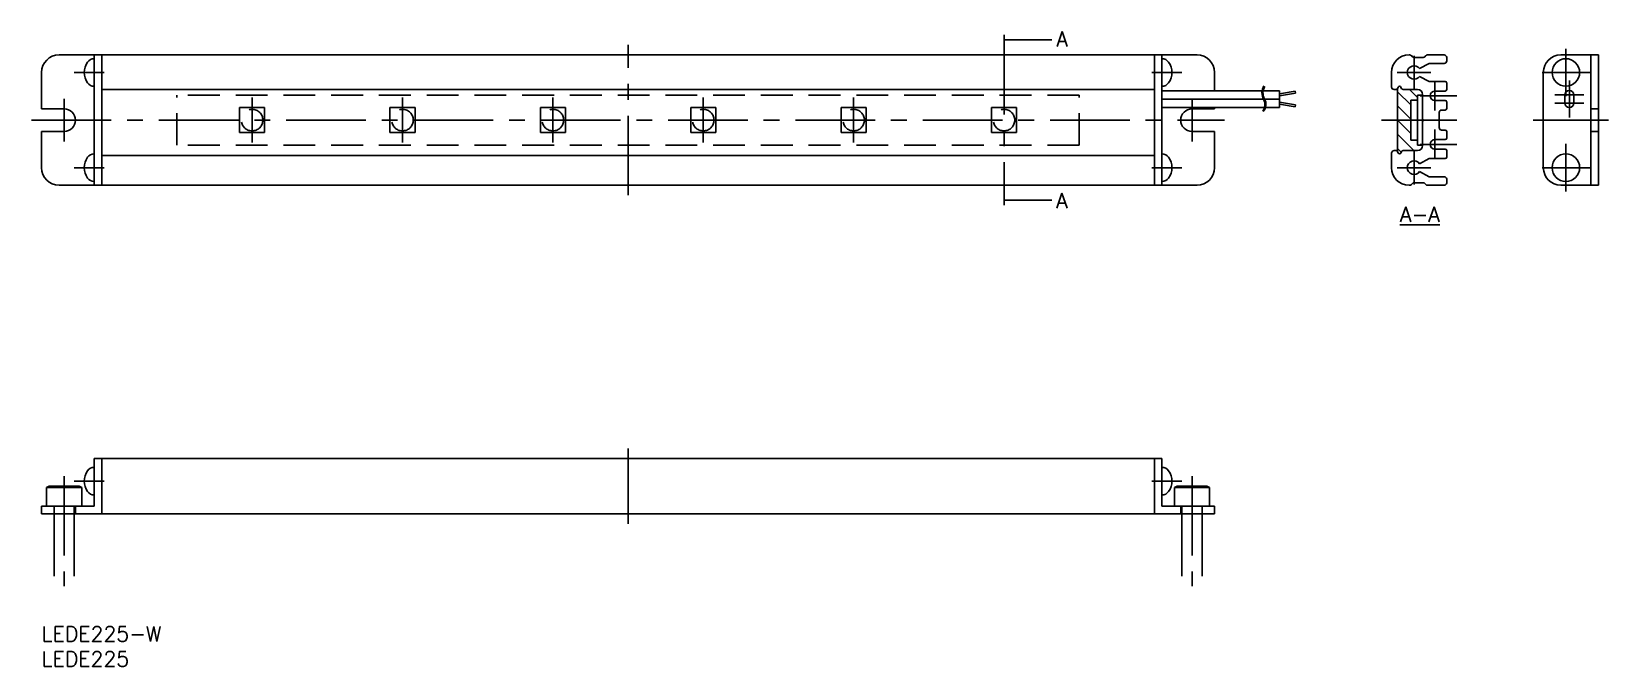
# Model space of a CAD drawing. Extents: x -2 to 313, y -8 to 119.
import ezdxf

# ---------------------------------------------------------------- set-up
doc = ezdxf.new("R2010")
doc.units = 0
doc.header["$LTSCALE"] = 0.5
for name, pattern in [('CENTER', [50.8, 31.75, -6.35, 6.35, -6.35]), ('DASHED', [19.05, 12.7, -6.35]), ('PHANTOM', [63.5, 31.75, -6.35, 6.35, -6.35, 6.35, -6.35])]:
    doc.linetypes.add(name, pattern=pattern)
for name, color, linetype in [('MSM_CENTER', 1, 'CENTER'), ('MSM_CONTINUOUS', 7, 'CONTINUOUS'), ('MSM_DASHED', 4, 'DASHED'), ('MSM_IMAGINARY', 6, 'PHANTOM'), ('MSM_NARROW', 5, 'CONTINUOUS'), ('MSM_PART_NUMBER', 7, 'CONTINUOUS')]:
    doc.layers.add(name, color=color, linetype=linetype)
doc.styles.get("Standard").update_dxf_attribs({"font": 'txt.shx', "height": 3, "bigfont": 'bigfont.shx'})

# ---------------------------------------------------------------- blocks, each defined once
blk = doc.blocks.new('*U2')
at = {"layer": 'MSM_PART_NUMBER'}
blk.add_text('LEDE225-W', height=3, dxfattribs=at).set_placement((0, -3))
blk = doc.blocks.new('*U3')
at = {"layer": 'MSM_PART_NUMBER'}
blk.add_text('LEDE225', height=3, dxfattribs=at).set_placement((0, -8))

msp = doc.modelspace()

# ---------------------------------------------------------------- linework, layer by layer
at = {"layer": 'MSM_CENTER'}
for p, q in [((192, 118.07), (192, 84.07)), ((117, 86.07), (117, 116.07)), ((273.8, 107.22), (273.8, 113.92)), ((304.08, 115.32), (304.08, 105.82)), ((12.5, 110.57), (6.5, 110.57)), ((221.5, 110.57), (227.5, 110.57)), ((270.45, 110.57), (277.15, 110.57)), ((299.33, 110.57), (308.83, 110.57)), ((277.95, 108.87), (277.95, 102.97)), ((304.78, 108.97), (304.78, 101.57)), ((4.5, 105.32), (4.5, 96.82)), ((42, 105.57), (42, 96.57)), ((72, 105.57), (72, 96.57)), ((102, 105.57), (102, 96.57)), ((132, 105.57), (132, 96.57)), ((162, 105.57), (162, 96.57)), ((229.5, 105.32), (229.5, 96.82)), ((275, 105.92), (282.3, 105.92)), ((301.88, 106.1), (307.67, 106.1)), ((301.88, 104.44), (307.67, 104.44)), ((-2, 101.07), (236, 101.07)), ((267.3, 101.07), (282.3, 101.07)), ((297.58, 101.07), (312.58, 101.07)), ((277.95, 93.27), (277.95, 99.17)), ((273.8, 94.92), (273.8, 88.22)), ((275, 96.22), (282.3, 96.22)), ((304.08, 86.82), (304.08, 96.32)), ((12.5, 91.57), (6.5, 91.57)), ((221.5, 91.57), (227.5, 91.57)), ((270.45, 91.57), (277.15, 91.57)), ((299.33, 91.57), (308.83, 91.57)), ((117, 20.5), (117, 35.5)), ((4.5, 30), (4.5, 8)), ((12.5, 29), (6.5, 29)), ((221.5, 29), (227.5, 29)), ((229.5, 30), (229.5, 8))]:
    msp.add_line(p, q, dxfattribs=at)
at = {"layer": 'MSM_CONTINUOUS'}
for p, q in [((192, 117.07), (201.55, 117.07)), ((230.5, 114.07), (3.5, 114.07)), ((10.5, 88.07), (10.5, 114.07)), ((12, 88.07), (12, 114.07)), ((222, 88.07), (222, 114.07)), ((223.5, 88.07), (223.5, 114.07)), ((272.8, 114.07), (272.91, 114.07)), ((273.47, 113.72), (273.27, 113.93)), ((273.83, 113.57), (275.59, 113.57)), ((276.15, 113.93), (275.94, 113.72)), ((276.5, 114.07), (279.8, 114.07)), ((280.3, 113.57), (280.3, 112.87)), ((303.08, 114.07), (310.58, 114.07)), ((309.08, 114.07), (309.08, 88.07)), ((310.58, 114.07), (310.58, 88.07)), ((0, 103.32), (0, 110.57)), ((234, 106.93), (234, 110.57)), ((269.3, 110.57), (269.3, 107.67)), ((274.9, 111.36), (276.8, 112.37)), ((276.8, 112.37), (279.8, 112.37)), ((299.58, 110.57), (299.58, 101.07)), ((12, 107.17), (222, 107.17)), ((269.8, 107.17), (270.21, 107.17)), ((270.48, 107.34), (270.63, 107.65)), ((270.5, 107.38), (270.5, 94.76)), ((271.31, 107.34), (271.17, 107.65)), ((271.59, 107.17), (274.5, 107.17)), ((274.9, 109.79), (276.8, 108.77)), ((276.8, 108.77), (280, 108.77)), ((280.3, 107.17), (280.3, 108.47)), ((223.5, 106.93), (243.49, 106.93)), ((223.5, 105.27), (243.74, 105.27)), ((246.94, 106.93), (243.69, 106.93)), ((246.94, 105.27), (243.97, 105.27)), ((246.94, 106.93), (246.94, 103.61)), ((246.94, 106.32), (250.08, 106.83)), ((246.94, 105.91), (250.14, 106.43)), ((246.94, 104.64), (250.14, 104.11)), ((246.94, 104.23), (250.08, 103.71)), ((250.14, 106.43), (250.08, 106.83)), ((250.14, 104.11), (250.08, 103.71)), ((273.15, 105.07), (273.15, 97.07)), ((274.5, 105.07), (273.15, 105.07)), ((274.5, 106.07), (274.5, 96.07)), ((275.5, 106.07), (274.5, 106.07)), ((275.5, 106.17), (275.5, 95.97)), ((277.95, 106.87), (280, 106.87)), ((277.95, 104.97), (280, 104.97)), ((280.3, 103.37), (280.3, 104.67)), ((303.88, 104.47), (303.88, 106.07)), ((305.68, 104.47), (305.68, 106.07)), ((4.5, 103.32), (0, 103.32)), ((223.5, 103.61), (243.97, 103.61)), ((229.5, 103.32), (234, 103.32)), ((234, 103.32), (234, 103.61)), ((246.94, 103.61), (244.18, 103.61)), ((275.5, 101.32), (275.75, 101.07)), ((275.5, 100.82), (275.75, 101.07)), ((278.8, 102.57), (278.8, 99.57)), ((280, 103.07), (279.3, 103.07)), ((299.58, 91.57), (299.58, 101.07)), ((309.08, 103.32), (310.58, 103.32)), ((0, 91.57), (0, 98.82)), ((4.5, 98.82), (0, 98.82)), ((229.5, 98.82), (234, 98.82)), ((234, 91.57), (234, 98.82)), ((280, 99.07), (279.3, 99.07)), ((280.3, 98.77), (280.3, 97.47)), ((309.08, 98.82), (310.58, 98.82)), ((269.3, 91.57), (269.3, 94.47)), ((269.8, 94.97), (270.21, 94.97)), ((270.48, 94.8), (270.63, 94.49)), ((271.31, 94.8), (271.17, 94.49)), ((271.59, 94.97), (274.5, 94.97)), ((274.5, 97.07), (273.15, 97.07)), ((275.5, 96.07), (274.5, 96.07)), ((277.95, 97.17), (280, 97.17)), ((277.95, 95.27), (280, 95.27)), ((280.3, 94.97), (280.3, 93.67)), ((12, 93.97), (222, 93.97)), ((274.9, 92.36), (276.8, 93.37)), ((276.8, 93.37), (280, 93.37)), ((273.47, 88.43), (273.27, 88.22)), ((273.83, 88.57), (275.59, 88.57)), ((274.9, 90.79), (276.8, 89.77)), ((276.15, 88.22), (275.94, 88.43)), ((276.8, 89.77), (279.8, 89.77)), ((280.3, 88.57), (280.3, 89.27)), ((230.5, 88.07), (3.5, 88.07)), ((192, 85.07), (201.55, 85.07)), ((272.8, 88.07), (272.91, 88.07)), ((276.5, 88.07), (279.8, 88.07)), ((303.08, 88.07), (310.58, 88.07)), ((10.5, 33.5), (10.5, 24)), ((223.5, 33.5), (10.5, 33.5)), ((12, 33.5), (12, 22.5)), ((222, 33.5), (222, 22.5)), ((223.5, 33.5), (223.5, 24)), ((10.5, 24), (0, 24)), ((0, 22.5), (0, 24)), ((234, 22.5), (0, 22.5)), ((223.5, 24), (234, 24)), ((234, 22.5), (234, 24))]:
    msp.add_line(p, q, dxfattribs=at)
for centre in [(304.08, 110.57), (304.08, 91.57)]:
    msp.add_circle(centre, 2.75, dxfattribs=at)
for centre, radius, start, end in [((3.5, 110.57), 3.5, 90, 180), ((10.5, 111.68), 1.64, 90, 143.9726), ((223.5, 111.68), 1.64, 36.0274, 90), ((230.5, 110.57), 3.5, 0, 90), ((272.8, 110.57), 3.5, 90, 180), ((272.91, 113.57), 0.5, 45, 90), ((273.83, 114.07), 0.5, 225, 270), ((275.59, 114.07), 0.5, 270, 315), ((276.5, 113.57), 0.5, 90, 135), ((279.8, 113.57), 0.5, 0, 90), ((303.08, 110.57), 3.5, 90, 180), ((12.03, 110.57), 3.53, 143.9726, 216.0274), ((221.97, 110.57), 3.53, 323.9726, 36.0273), ((273.8, 110.57), 1.35, 35.4309, 324.5691), ((279.8, 112.87), 0.5, 270, 0), ((10.5, 109.46), 1.64, 216.0274, 270), ((223.5, 109.46), 1.64, 270, 323.9726), ((269.8, 107.67), 0.5, 180, 270), ((270.21, 107.47), 0.3, 270, 334.4338), ((270.9, 107.52), 0.3, 25.5662, 154.4338), ((271.59, 107.47), 0.3, 205.5662, 270), ((274.5, 106.17), 1, 0, 90), ((280, 108.47), 0.3, 0, 90), ((280, 107.17), 0.3, 270, 0), ((304.78, 106.07), 0.9, 0, 180), ((277.95, 105.92), 0.95, 90, 270), ((280, 104.67), 0.3, 0, 90), ((304.78, 104.47), 0.9, 180, 0), ((4.5, 101.07), 2.25, 270, 90), ((229.5, 101.07), 2.25, 90, 270), ((279.3, 102.57), 0.5, 90, 180), ((280, 103.37), 0.3, 270, 0), ((279.3, 99.57), 0.5, 180, 270), ((280, 98.77), 0.3, 0, 90), ((269.8, 94.47), 0.5, 90, 180), ((270.21, 94.67), 0.3, 25.5662, 90), ((270.9, 94.62), 0.3, 205.5662, 334.4338), ((271.59, 94.67), 0.3, 90, 154.4338), ((274.5, 95.97), 1, 270, 0), ((277.95, 96.22), 0.95, 90, 270), ((280, 97.47), 0.3, 270, 0), ((280, 94.97), 0.3, 0, 90), ((3.5, 91.57), 3.5, 180, 270), ((12.03, 91.57), 3.53, 143.9726, 216.0274), ((10.5, 92.68), 1.64, 90, 143.9726), ((223.5, 92.68), 1.64, 36.0274, 90), ((221.97, 91.57), 3.53, 323.9726, 36.0273), ((230.5, 91.57), 3.5, 270, 0), ((272.8, 91.57), 3.5, 180, 270), ((273.8, 91.57), 1.35, 35.4309, 324.5691), ((280, 93.67), 0.3, 270, 0), ((303.08, 91.57), 3.5, 180, 270), ((10.5, 90.46), 1.64, 216.0274, 270), ((223.5, 90.46), 1.64, 270, 323.9726), ((272.91, 88.57), 0.5, 270, 315), ((273.83, 88.07), 0.5, 90, 135), ((275.59, 88.07), 0.5, 45, 90), ((276.5, 88.57), 0.5, 225, 270), ((279.8, 89.27), 0.5, 0, 90), ((279.8, 88.57), 0.5, 270, 0), ((10.5, 30.11), 1.64, 90, 143.9726), ((223.5, 30.11), 1.64, 36.0274, 90), ((12.03, 29), 3.53, 143.9726, 216.0274), ((221.97, 29), 3.53, 323.9726, 36.0273), ((10.5, 27.89), 1.64, 216.0274, 270), ((223.5, 27.89), 1.64, 270, 323.9726)]:
    msp.add_arc(centre, radius, start, end, dxfattribs=at)
at = {"layer": 'MSM_DASHED'}
for p, q in [((207, 106.07), (27, 106.07)), ((27, 96.07), (27, 106.07)), ((207, 96.07), (207, 106.07)), ((39.5, 103.57), (39.5, 98.57)), ((44.5, 103.57), (39.5, 103.57)), ((44.5, 98.57), (44.5, 103.57)), ((74.5, 103.57), (69.5, 103.57)), ((69.5, 103.57), (69.5, 98.57)), ((74.5, 98.57), (74.5, 103.57)), ((99.5, 103.57), (99.5, 98.57)), ((104.5, 103.57), (99.5, 103.57)), ((104.5, 98.57), (104.5, 103.57)), ((129.5, 103.57), (129.5, 98.57)), ((134.5, 103.57), (129.5, 103.57)), ((134.5, 98.57), (134.5, 103.57)), ((159.5, 103.57), (159.5, 98.57)), ((164.5, 103.57), (159.5, 103.57)), ((164.5, 98.57), (164.5, 103.57)), ((189.5, 103.57), (189.5, 98.57)), ((194.5, 103.57), (189.5, 103.57)), ((194.5, 98.57), (194.5, 103.57)), ((39.5, 98.57), (44.5, 98.57)), ((69.5, 98.57), (74.5, 98.57)), ((99.5, 98.57), (104.5, 98.57)), ((129.5, 98.57), (134.5, 98.57)), ((159.5, 98.57), (164.5, 98.57)), ((189.5, 98.57), (194.5, 98.57)), ((207, 96.07), (27, 96.07)), ((6.75, 22.5), (6.75, 24)), ((227.25, 22.5), (227.25, 24))]:
    msp.add_line(p, q, dxfattribs=at)
for centre in [(42, 101.07), (72, 101.07), (102, 101.07), (132, 101.07), (162, 101.07), (192, 101.07)]:
    msp.add_circle(centre, 2.15, dxfattribs=at)
at = {"layer": 'MSM_IMAGINARY'}
for p, q in [((1, 27.7), (1.52, 28)), ((1, 24), (1, 27.7)), ((8, 27.7), (1, 27.7)), ((1.52, 28), (7.48, 28)), ((7.48, 28), (8, 27.7)), ((8, 27.7), (8, 24)), ((226.52, 28), (226, 27.7)), ((226, 27.7), (226, 24)), ((226, 27.7), (233, 27.7)), ((232.48, 28), (226.52, 28)), ((233, 27.7), (232.48, 28)), ((233, 24), (233, 27.7)), ((8, 24), (1, 24)), ((2.5, 24), (2.5, 10)), ((6.5, 24), (6.5, 10)), ((226, 24), (233, 24)), ((227.5, 24), (227.5, 10)), ((231.5, 24), (231.5, 10))]:
    msp.add_line(p, q, dxfattribs=at)
at = {"layer": 'MSM_NARROW'}
for p, q in [((274.5, 105.56), (272.88, 107.17)), ((273.15, 104.08), (270.5, 106.73)), ((273.15, 101.25), (270.5, 103.9)), ((273.15, 98.42), (270.5, 101.07)), ((273.77, 94.97), (270.5, 98.24)), ((271.25, 94.66), (270.5, 95.42))]:
    msp.add_line(p, q, dxfattribs=at)
for centre, radius, start, end in [((246.12, 106.49), 2.67, 147.9602, 209.5547), ((246.12, 106.49), 2.47, 147.9602, 209.5547), ((242.07, 104.2), 1.98, 318.5362, 29.5547), ((242.07, 104.2), 2.18, 318.5362, 29.5547)]:
    msp.add_arc(centre, radius, start, end, dxfattribs=at)

# ---------------------------------------------------------------- block references
at = {"layer": 'MSM_CONTINUOUS'}
for name in ['*U2', '*U3']:
    msp.add_blockref(name, (0, 0), dxfattribs=at)

# ---------------------------------------------------------------- texts
at = {"layer": 'MSM_PART_NUMBER'}
for s, p in [('A', (202.44, 115.75)), ('A', (202.38, 83.49)), ('%%UA-A', (270.97, 80.74))]:
    msp.add_text(s, height=3, dxfattribs=at).set_placement(p)

doc.saveas('drawing.dxf')
